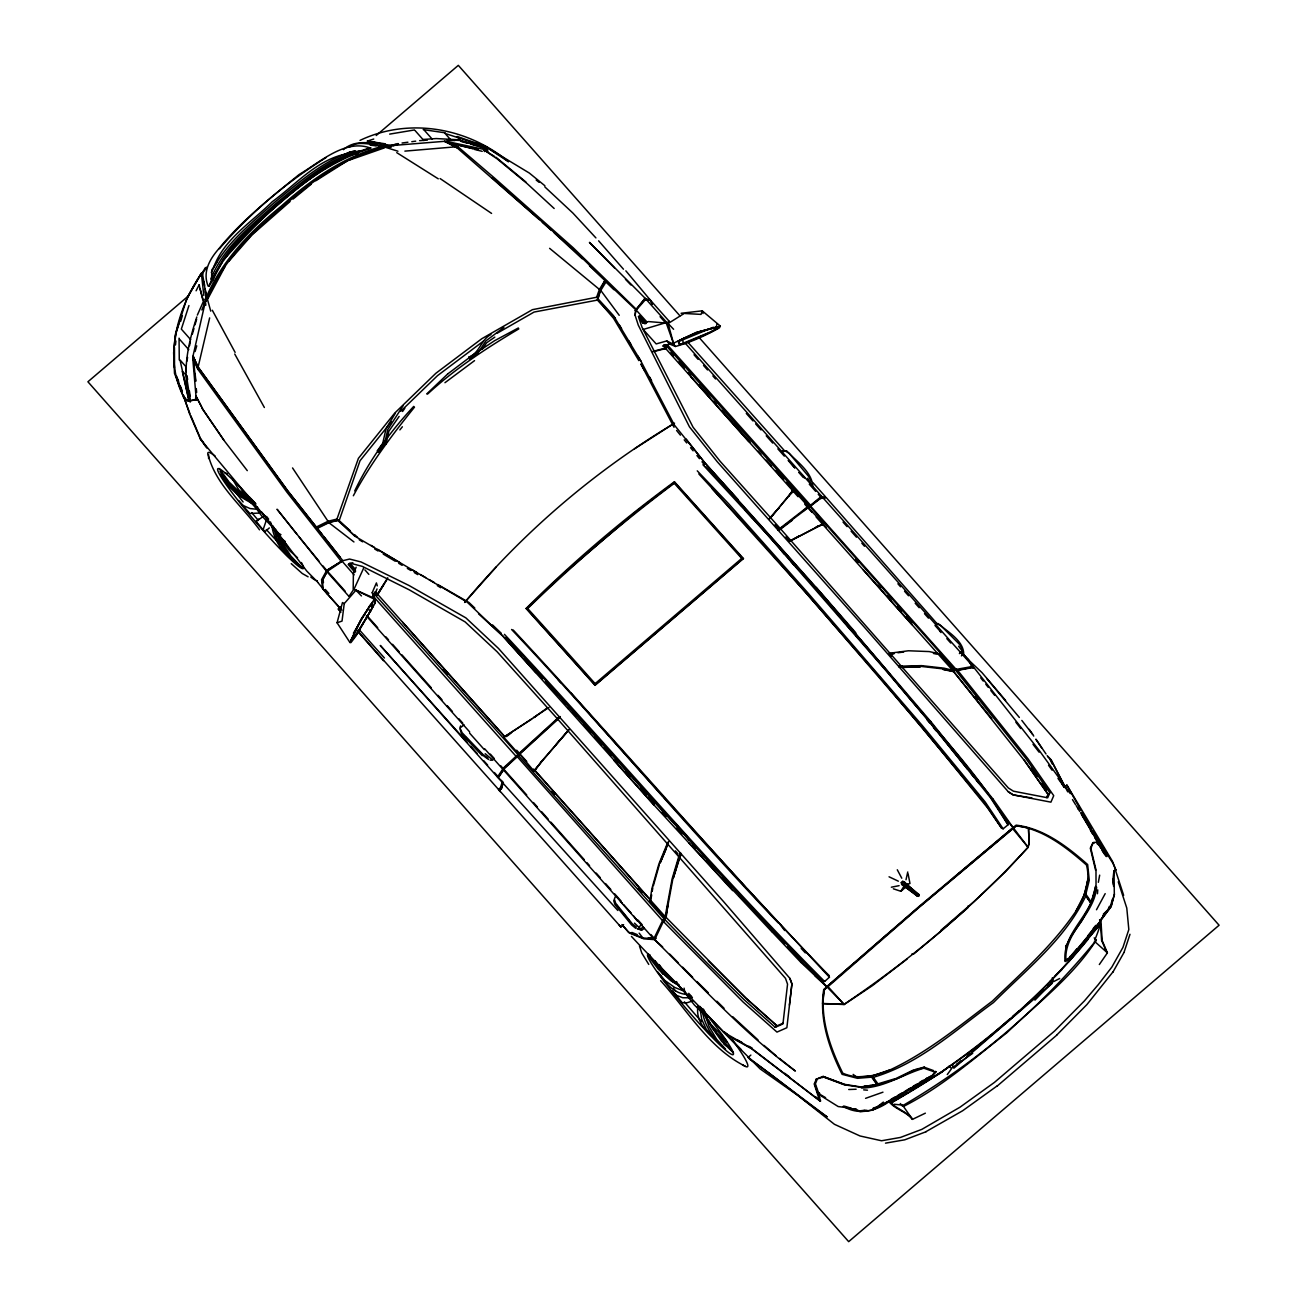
<?xml version="1.0" encoding="UTF-8"?>
<svg xmlns="http://www.w3.org/2000/svg" width="1307" height="1307" viewBox="0 0 1307 1307"><rect width="100%" height="100%" fill="white"/><g stroke="black" fill="none" stroke-linecap="round" stroke-linejoin="round"><path stroke-width="1.5" d="M259.554 529.841C242.203 506.217 216.439 485.371 208.597 456.388A84.367 7.597 49.4 0 1 215.198 456.143M208.581 458.528L208.597 454.591M526.067 608.49L527.685 608.523L561.732 646.23L595.126 683.643L595.028 685.342L526.067 608.49C572.237 562.614 621.903 520.17 674.428 481.744L743.454 558.563L595.028 685.342M1114.038 870.723L1114.316 894.282L1111.081 906.388L1100.347 921.141L1069.763 958.129L1065.009 960.743C1062.509 932.022 1093.158 914.72 1095.495 886.505M1066.038 951.251L1066.283 945.157M1065.94 960.727C1063.686 932.185 1094.286 915.194 1096.622 887.094M296.82 534.138L277.035 509.224L326.146 570.8L342.712 560.54L288.194 491.383L198.876 368.28L192.913 356.435L205.411 301.46L207.258 298.6C222.631 261.22 251.679 232.581 282.247 207.176C312.226 180.823 345.228 156.611 384.65 147.054L387.509 145.91L444.739 141.303L455.914 146.809L539.35 219.625M193.452 357.219L195.495 380.794M318.205 582.661L306.655 570.93L269.487 521.999L200.477 439.283L189.58 413.894L183.307 395.188L183.127 396.331L186.558 399.958L190.283 401.739L188.78 400.236L182.294 371.368L186.329 375.174L190.054 398.929M1097.455 893.727L1097.749 889.92M1098.354 882.307L1099.677 875.135M173.635 352.776L174.484 373.328L182.915 395.22M903.349 887.175L900.882 891.292L893.334 888.793M174.468 347.45L174.517 368.019M174.828 343.676L175.742 334.216L180.676 318.124M173.651 352.841L175.514 333.857L186.917 298.306L201.458 273.196L186.754 298.241M190.283 401.739L190.365 400.906M664.61 919.393L662.6 920.683L516.837 756.214L519.729 753.731L526.737 761.491M175.481 344.917L175.89 340.98M812.774 486.825C812.399 471.876 795.832 460.946 786.716 450.882L782.321 451.078L783.759 451.585M1112.878 880.134L1113.891 871.001M354.083 574.835L341.862 560.932L349.59 559.053L361.026 561.945L409.091 585.536L465.88 617.884L498.522 648.468L723.572 901.618L789.918 978.388L791.944 983.681L786.863 1027.727L776.979 1032.089L743.144 1002.061L663.27 921.386L664.054 918.266L665.786 917.269M821.417 980.936L827.037 986.85L824.211 989.644C819.767 1018.463 830.108 1047.642 842.786 1073.178C858.372 1080.121 875.38 1075.988 890.443 1069.714C927.676 1052.315 959.648 1025.734 992.291 1001.162C1021.6 972.816 1052.805 945.435 1075.743 911.42C1084.402 897.664 1090.839 881.375 1086.46 865.005C1066.332 847.393 1043.427 829.275 1016.143 825.681L919.85 906.421M907.074 959.06L872.537 985.56L844.191 1004.511L822.593 1003.662L824.211 989.644M789.412 1005.099L791.895 984.106L789.853 978.322M361.451 595.943L355.945 590.209L344.231 603.622L342.026 621.086L337.075 622.769L349.917 642.489L350.93 642.636L356.125 635.741L375.289 602.837L374.848 598.524L354.017 589.228L363.542 568.349M803.348 511.053L808.102 506.479L793.365 489.962L792.058 491.073M1099.612 919.671L1099.988 921.86L1088.486 936.139L1069.6 958.586L1065.254 961.576M200.102 289.01L204.66 305.299L205.232 299.172L207.568 298.437L206.31 301.149M183.078 394.861L186.002 399.648L188.78 400.236M680.914 855.595L678.872 856.82L557.844 719.275L559.984 716.546L557.19 718.54L497.117 651.768L465.129 621.903L409.303 589.865L362.268 566.372L351.877 563.611L348.168 564.461L354.998 572.335M631.444 936.416C661.358 968.732 693.478 999.643 723.506 1032.105L728.718 1036.141L751.574 1048.72L820.453 1101.311L815.927 1096.981M816.189 1080.562L816.434 1078.912L814.212 1084.058L819.603 1100.559L820.584 1100.494M859.875 1111.636L872.521 1110.182L881.359 1105.559L931.401 1076.331L935.551 1071.348M816.123 516.951L953.358 671.161L954.78 669.903L957.443 670.083L1027.956 758.763L1053.736 795.669L1050.91 802.155L1012.974 794.852L1008.334 791.813L864.76 627.654L717.2 461.665L689.475 426.883L638.273 325.116L635.071 315.167L635.888 309.743L646.932 321.979M635.071 315.167L635.872 309.906L589.457 265.811M679.542 857.588L680.571 853.21L679.542 857.588L785.507 978.371L787.549 984.171L782.942 1023.953L775.247 1027.318L744.075 999.643L706.401 962.409L663.368 918.037L518.258 755.413L519.99 753.927M186.966 361.108L187.571 357.301M666.113 322.617L673.808 344.411L666.766 340.931L656.179 343.921L643.158 329.478L666.113 322.617L668.106 323.532L673.808 344.411L675.392 346.469C690.651 342.418 705.617 335.523 719.471 327.812L720.32 326.064L702.235 310.837L681.11 313.272L701.026 314.399L702.235 310.837L703.035 313.517M651.67 894.903L650.804 900.294L534.694 770.182L541.425 761.622L534.645 770.95M652.226 891.309L652.797 887.714M1069.6 958.586L1069.943 956.479M183.323 397.034L186.297 400.53L189.205 401.167L180.007 359.948L186.068 366.81L186.231 371.825M189.205 401.167L195.364 399.681L195.985 396.135L192.782 358.739L194.024 357.432L192.913 356.435L198.109 367.038L287.507 490.697L321.783 534.057M861.411 1088.028C884.087 1087.849 902.892 1074.24 923.869 1068.211L924.065 1067.149L933.639 1070.645M892.289 1104.088L890.704 1102.062L908.104 1092.44M189.548 345.702L190.332 341.699M907.761 871.981L906.012 879.758M667.24 907.761L667.991 903.921L666.243 916.73L663.27 921.386L665.002 919.899M222.451 261.857L209.218 286.119L208.123 286.119C202.307 271.758 209.872 258.884 219.184 248.346C242.22 220.001 271.072 197.357 299.27 174.419C320.264 162.084 345.375 138.493 370.714 148.165C310.886 167.329 264.275 214.299 223.383 260.126M1065.842 946.954L1071.005 936.269L1082.016 920.553L1090.969 903.382L1084.451 893.71L1088.11 878.859L1085.137 893.171L1075.743 911.42M527.685 608.523C573.757 563.676 622.785 521.787 674.281 483.296L674.428 481.744M385.99 443.923L388.882 431.163L399.141 416.41M646.328 323.466L639.319 315.739L638.992 318.32L642.064 327.354L693.053 427.193L720.108 461.273L779.985 528.208L778.122 530.201L780.638 528.943L1008.367 787.99L1013.448 791.192L1047.691 797.793L1049.831 792.745L1026.06 758.746L955.368 669.903L809.768 506.381L808.036 507.868L804.72 504.159M940.762 930.437L973.976 901.601L1005.328 871.851L1028.054 847.165L1029.099 842.607L1028.478 827.788L1029.115 843.195L1028.135 847.377C973.486 906.78 911.028 959.322 844.061 1004.331L822.806 1003.482M198.109 367.038L209.643 317.895M1081.739 814.686L1106.441 855.53L1097.341 842.182L1093.338 842.492L1090.528 849.011L1095.593 870.201M956.642 669.985L810.144 505.646L821.58 496.235L820.812 497.15L818.247 494.258M337.075 622.769L342.483 602.543L344.231 603.622M1112.339 899.298L1110.427 906.47L1099.759 920.961M1114.495 894.102L1111.113 906.764L1100.135 920.716M679.967 852.932L678.872 856.82L680.571 853.21M653.337 885.836L659.234 865.087M195.102 351.534L196.736 345.849M196.802 316.947C187.996 343.806 181.526 372.577 189.989 400.481L196.442 399.893M192.341 334.118L193.959 328.547M195.021 324.822L196.638 319.235M1084.451 893.71L1090.659 902.663L1091.427 902.255L1096.034 886.62L1095.985 869.808L1090.773 847.998M679.166 855.203L672.125 878.81L664.936 917.841L649.938 901.046L651.932 888.45L658.908 863.927L667.844 842.296M679.493 856.281L672.991 878.075L665.818 917.106L745.807 998.156L776.995 1025.832L783.138 1023.152M679.934 855.905L673.432 877.7L680.146 856.542M1095.625 886.522L1090.969 903.382M180.611 321.424L182.376 315.575M492.216 177.834L571.698 247.938L605.108 280.221L599.815 290.824L597.871 300.006L613.62 318.402L638.862 360.618M214.054 266.416C224.281 238.969 252.153 221.749 272.33 201.67C295.366 184.826 316.8 159.977 345.587 154.063M349.263 160.157L384.438 147.871L385.059 145.551L390.09 145.371L391.103 146.89L386.022 146.956L386.3 146.057M181.314 329.168L188.943 305.56M501.055 788.873L503.211 782.305M1124.085 952.199L1129.983 934.293M501.757 787.5L503.391 782.599M535.135 769.823L533.844 770.934L519.467 753.894L558.988 717.641M652.373 304.351L649.677 299.336L644.367 299.091L645.168 298.274L635.218 310.658L645.168 298.274L589.424 242.367L614.535 267.968M350.145 530.642L336.977 519.059L358.412 458.349L394.763 413.061L435.885 373.263L481.793 338.725L532.439 309.661L596.613 297.261L613.506 315.706L641.018 361.369L674.363 425.02L704.996 462.972L816.205 587.513L930.682 721.48M338.97 521.199L360.029 460.734L391.365 421.704M596.613 297.261L599.423 289.419L605.108 280.221M597.952 298.143L600.779 290.432L606.464 281.201M1094.939 939.668C1096.279 936.351 1101.36 923.641 1099.383 924.686L1087.506 939.194M1094.204 937.871L1096.246 940.19C1073.161 976.378 1037.611 1003.09 1006.978 1032.661C973.927 1058.572 941.906 1086.836 904.281 1106.049L902.336 1105.853L900.278 1103.533M817.218 1079.255L815.405 1083.83L818.623 1093.158L819.587 1093.747L819.456 1092.897M1109.431 906.257L1108.075 909.639L1103.271 914.247M201.85 309.955L204.006 304.613M1090.708 903.153L1091.198 901.928M659.774 863.192L668.71 841.561M668.4 842.982L660.215 862.816L666.26 848.651M1049.831 792.745L1046.678 797.597L1047.985 794.346L1024.214 760.331L953.358 671.161M356.158 567.222L353.38 573.626L353.184 590.209L348.936 596.449M375.289 602.837L372.25 592.528L376.416 582.922L377.282 585.879M373.557 596.972L377.037 588.967M843.342 1106.261C858.095 1115.557 875.641 1111.326 888.972 1101.703L890.966 1102.634M212.976 280.302C223.889 247.677 253.166 226.454 277.509 203.99C302.374 184.744 326.293 159.862 358.134 153.311M197.341 315.101L203.255 301.786M356.762 628.406L350.815 640.479L356.108 634.483L370.747 610.728L372.675 606.546L372.397 602.38L361.369 619.355L350.848 640.92L356.256 634.843L373.132 606.35M353.396 633.225L369.963 605.288L372.675 606.546M716.546 325.394L717.249 323.875M349.917 642.489L361.124 619.322M973.143 668.383L973.47 667.044L957.476 670.132M266.53 519.696L263.197 529.466L264.782 531.818L269.324 527.93M662.567 920.634L653.892 938.622L654.742 938.867L650.886 934.538M663.874 920.422L654.644 939.766C700.242 984.824 743.52 1032.971 795.375 1071.054L779.478 1058.441M210.868 279.159C223.121 247.284 251.401 225.735 275.924 203.467C301.835 182.637 327.632 158.049 361.124 150.811M679.297 344.787L710.011 332.158L717.445 328.204L718.147 326.685L697.17 332.239M354.72 490.942C369.538 459.803 390.27 431.637 413.698 406.428L414.466 407.18C391.986 435.149 370.208 464.001 353.347 495.761M356.501 628.7L361.908 617.868L374.848 598.524M196.099 290.791L199.121 284.861L199.432 285.71M615.189 896.863L613.784 900.817L614.911 904.428L631.608 924.948L635.741 928.329M211.358 272.477C225 243.755 251.156 223.595 274.192 202.65C299.009 182.637 323.711 159.568 355.063 150.681M1085.905 895.703C1065.466 938.949 1026.567 969.386 993.451 1002.551C955.466 1030.128 919.262 1063.849 873.288 1077.327L870.919 1076.167L877.405 1085.071L871.442 1075.694M810.993 505.776L822.315 497.052L972.98 666.39L972.392 667.501L968.438 659.823L963.21 653.99M207.895 298.699L225.278 266.073M1096.491 909.754L1105.183 893.645M208.891 286.102C223.644 252.529 251.385 227.598 278.701 204.17C306.181 180.791 335.229 157.216 370.78 147.805M322.976 565.947L326.717 570.456L321.587 579.622L322.535 588.558L338.807 606.824M345.097 591.091L327.436 571.273L322.323 580.406L323.27 589.375L341.862 610.14M207.16 266.824L203.157 272.379L202.732 275.238L206.8 299.27L206.228 297.359C222.092 260.371 250.372 231.355 281.168 206.196C310.968 179.565 344.215 156.17 383.327 146.074L385.173 146.907L380.631 146.008M1112.861 972.212L1123.955 952.558M374.341 592.071L377.004 595.061L387.722 577.759M377.87 594.326L387.493 578.658M383.555 584.866L377.004 595.061M636.607 309.677L645.919 299.107L666.292 321.947M395.384 413.175L386.022 428.729L382.755 443.269L377.429 450.67L378.524 452.32M205.493 267.51L201.458 274.127L203.827 295.529M216.799 262.152L211.75 270.092L211.522 282.524M403.144 405.66L387.787 429.513L384.503 444.037L379.193 451.454L377.429 450.67M482.299 349.23L486.563 342.826L494.83 337.124M498.931 776.57L503.652 769.415M501.284 789.232L500.336 788.056L502.492 781.488L497.477 777.044L503.146 768.516L500.581 765.624M526.721 794.983L503.881 769.333L498.196 777.861L617.852 910.489M792.499 490.697L788.578 496.235L792.859 491.906M793.365 489.962L769.823 518.781M1099.334 964.533L1107.405 952.852L1102.128 940.419L1100.951 920.618M402.556 411.493L404.843 408.225M369.228 607.183L372.822 602.119M822.364 1077.605L823.214 1076.413L844.404 1084.32L860.986 1086.967L877.863 1084.434M947.265 1074.55L951.512 1068.75L949.258 1065.875M484.685 748.797L502.492 768.826L516.053 756.279M621.805 902.908L503.228 769.643L516.788 757.112M1096.246 940.19C1042.561 1006.39 976.051 1063.097 902.336 1105.853M1112.992 971.869L1086.918 1004.577L1057.2 1034.589M1102.618 916.664L1105.951 912.286L1102.716 916.534M533.844 770.934L568.855 729.796M207.225 448.383L200.249 437.976L190.773 415.593M399.877 429.905L402.376 426.785M1093.256 928.493L1095.74 925.405M1088.012 935.567L1095.054 926.81M789.02 495.859L770.28 518.013M820.845 497.542L820.093 498.457L824.831 498.163M822.315 497.052L821.548 497.967L826.253 497.608L937.544 624.256M1065.009 960.743L1069.306 957.802L1076.788 948.898M540.984 761.997L568.398 730.531M1068.522 961.903L1099.775 924.98L1099.53 923.673L1100.396 924.163M1081.052 946.709C1041.81 994.464 994.268 1034.981 943.736 1070.302M1087.816 939.602C1033.592 1005.638 966.428 1060.843 891.815 1102.373L889.185 1100.919L891.962 1102.52L942.233 1071.969M555.589 744.99L569.231 729.355M228.774 261.4L251.99 234.901L290.056 201.523M194.024 357.432L194.106 363.738M496.317 566.879L464.622 602.462L465.668 601.22C524.515 531.214 594.701 471.173 673.072 424.04M219.413 248.722C249.996 213.188 286.282 182.277 326.113 157.559M516.739 757.063L518.258 755.413M769.235 518.52L779.119 507.819M372.969 595.976L516.085 756.328L519.336 753.191L516.69 750.218M961.413 655.885L963.716 653.402C963.063 640.152 947.085 631.477 938.295 623.602L936.286 623.668M959.387 653.598L962.017 650.755L958.619 646.213M557.844 719.275L560 717.004M1034.915 1000.149L1052.527 982.08L1048.132 985.837M890.361 1100.935L931.76 1076.347L936.335 1071.707M824.358 990.102L827.037 986.85M853.504 963.488L823.737 989.497C818.983 1018.741 829.128 1048.443 842.1 1074.338L857.441 1078.308L872.602 1077.082M645.919 299.107L645.119 299.891L650.38 300.153L669.249 321.326M400.628 411.346L437.502 375.648L483.41 341.127M1054.978 976.198L1061.709 969.745M558.203 717.723L518.569 753.812L503.832 737.295L505.139 736.168M558.857 718.458L519.238 754.564M504.061 768.287L517.36 756.149M787.582 946.922L804.295 964.648L822.838 981.116L824.619 981.475L829.422 977.211L829.03 975.61C720.402 863.486 619.616 744.091 513.177 629.974M807.759 507.671L809.115 505.646L665.263 344.656M1057.249 1034.736L997.045 1086.166M264.782 531.818L256.058 521.379L258.688 519.091M971.722 1052.135L1009.935 1018.839M1012.876 1016.274L1018.774 1011.161M1024.655 1006.031L1027.596 1003.466M444.935 382.706L474.555 360.634M595.126 683.643L741.722 558.416L743.454 558.563M853.536 963.618L886.342 935.109M886.391 935.24L919.818 906.306M188.649 295.725L87.912 381.775L848.684 1241.65L1219.088 925.225L698.853 337.206M376.187 135.52L458.316 65.35L679.934 315.82M339.265 610.206L338.301 609.013L341.029 606.677M665.083 348.969L666.374 347.858L663.711 344.868M807.383 507.132L810.307 504.992L667.174 344.656M501.218 787.288L498.49 789.624L500.156 791.617M499.209 790.441L501.937 788.105M822.07 524.711L823.377 523.584L807.987 507.426M619.208 925.209L620.89 927.006L623.619 924.67M533.485 769.039L665.116 916.55L662.6 920.683L664.332 919.197M952.983 670.638L954.731 669.151L956.806 669.347M952.999 671.765L955.368 669.903L957.443 670.083M901.307 882.519L902.696 881.326L904.395 881.947L919.164 895.638L917.155 896.014L901.634 884.316L901.307 882.519L919.164 895.638L914.835 892.077M900.882 891.292L908.463 884.823M775.247 1027.318L776.995 1025.832L745.921 998.058L708.247 960.825M748.143 1057.379L827.168 1116.93C800.734 1098.844 776.521 1077.409 749.908 1059.422L748.143 1057.379L750.855 1055.076M1064.192 787.402L1066.888 785.082L1112.486 861.378L1115.949 870.217L1113.009 863.437L1092.293 830.353M1039.343 993.353L1043.738 989.595M953.407 877.977L1016.111 825.142C1043.868 828.475 1067.313 846.593 1087.669 864.564L1089.27 880.264L1085.627 895.099M712.266 488.916L806.729 593.623L921.843 727.051L987.553 807.889L1001.603 828.181L1003.139 828.818L1008.007 824.815C976.1 768.451 926.99 722.101 887.257 670.883C828.148 601.743 768.843 532.635 706.025 466.811M293.078 199.056L311.164 184.254M808.102 506.479L779.021 529.074L775.084 524.662M464.05 724.846L461.11 727.215L460.603 725.908L459.819 728.081L461.502 734.044L482.316 755.691M808.788 507.23L778.874 529.792M956.675 1064.208L961.184 1060.581M967.213 1055.762L970.219 1053.344M491.007 334.51C480.829 339.526 479.751 353.021 468.886 357.138L469.474 359.115M809.834 506.299L820.894 497.624M263.655 516.249L256.058 521.379M883.369 1102.095L877.03 1107.029L873.305 1107.977M506.528 736.544L511.053 733.064M942.527 1071.56L950.042 1065.859M779.675 529.825L792.45 520.137M503.914 327.436L485.959 340.833L477.758 353.282L470.193 358.412L468.886 357.138M996.996 1086.019L962.589 1110.787L925.928 1131.682M547.551 707.757L533.746 717.641L537.144 715.354M1003.939 816.989L1013.513 828.066L1016.634 825.844L1028.38 827.87M952.166 1067.819L972.718 1053.295M548.989 707.43L503.832 737.295M341.584 561.716L326.881 571.649L348.61 596.025M634.483 923.118L638.6 927.039L641.753 924.931M342.124 560.85L326.717 570.456M643.55 927.415L638.306 929.261M637.163 928.689L641.606 930.208L644.351 928.378M531.769 719.111L504.698 736.544L375.632 592.022M327.6 570.309L323.058 579.115L323.433 582.677M634.499 448.84L674.543 423.125M349.296 146.825C359.343 140.159 372.25 145.306 383.327 146.074M778.678 530.201L780.638 528.943M315.837 180.742L347.417 160.794M683.185 314.072L668.106 323.532L673.611 329.282M909.803 1091.394L942.167 1071.43M905.016 1091.231L909.933 1088.257M913.217 1086.264L916.501 1084.287M919.785 1082.294L923.069 1080.317M926.353 1078.324L931.76 1076.347M907.597 1090.12L931.009 1075.939M790.588 540.853L822.495 524.336M891.129 1099.236L894.609 1097.226M898.072 1095.233L901.552 1093.224M889.512 1100.576L904.281 1092.064M497.379 333.105L534.073 312.063L597.871 300.006M343.431 149.668C353.985 140.127 368.264 142.528 381.072 144.113M789.493 541.294L799.247 535.87M809.768 506.381L810.961 505.727M674.036 342.94L695.896 332.533L720.32 326.064M887.959 1101.409L872.586 1109.643M1091.149 901.732L1090.659 902.663M872.308 1109.414L879.84 1105.444M677.843 341.535L683.92 338.366M899.118 885.656L891.358 887.208M1059.667 978.518L1053.475 981.655L1052.282 977.881M315.984 527.211L328.008 521.281L336.977 519.059M316.833 528.632L328.89 522.686L337.761 520.415L355.177 536.376L467.105 602.086L502.656 635.839L567.941 708.59M713.41 327.24L678.692 341.535L679.591 344.362L683.626 343.463L682.728 340.653M895.801 1078.585L913.511 1069.976M343.692 154.961L350.178 151.841L362.333 151.057M669.429 321.359L665.949 323.025L648.435 321.571L643.142 323.074M888.972 1101.703C895.279 1109.447 906.061 1111.424 912.466 1119.364L925.356 1113.172M316.866 527.832L329.217 521.999L337.761 520.415M1091.476 847.704L1090.283 848.259L1092.815 842.803L1094.384 842.917M683.414 343.888L710.322 332.37L717.886 328.335L718.605 326.766L697.219 332.452L684.1 338.072L678.137 341.192L679.591 344.362M599.815 290.824L600.779 290.432L619.224 315.33M360.013 140.388C408.781 117.173 467.661 127.612 508.505 161.758L484.407 145.861L529.319 173.047L544.888 185.757M353.119 145.208L349.541 146.662L352.808 145.322M486.727 148.345L485.796 146.498L457.238 136.483L460.603 140.878L486.727 148.345L486.482 147.037L483.786 146.041M823.377 523.584L789.706 541.131L785.948 536.883M819.097 525.839L816.107 526.966L822.658 524.679M926.189 1131.682L904.754 1139.818L885.509 1143.151M818.133 1078.291L823.214 1076.413M816.074 1079.353L823.867 1076.805L844.649 1084.565M865.577 1098.337L882.96 1092.178M392.803 145.959L398.521 143.982M890.443 1069.714L872.128 1075.939L856.281 1076.903L853.161 1074.387M894.658 1078.847L874.073 1085.006M877.275 1084.206L878.598 1084.81L896.929 1078.667L914.083 1070.335L924.735 1067.476M652.601 351.469L666.374 347.858M653.435 351.648L665.508 348.61M368.247 141.499L367.398 141.107L373.753 139.032M692.465 1001.015L686.73 1002.861L682.238 1002.73L672.517 990.984L676.487 995.346L682.744 997.731L688.528 997.796M662.6 346.012L669.658 344.019L675.392 346.469M391.022 145.502L398.145 143.558M371.188 610.614L368.051 609.47M915.276 1069.502L924.065 1067.149M389.927 145.796L395.596 144.44M877.079 1084.843L878.386 1084.532M352.857 562.762L348.985 563.66L355.667 571.126M259.554 513.047L249.849 513.488L242.35 504.976M956.773 669.298L972.98 666.39M956.283 670.638L972.228 667.665M389.649 134.115L414.499 129.948M848.717 1089.515L856.134 1089.237M860.986 1086.967L877.961 1084.549M890.328 654.268L894.07 653.745M402.05 143.018L407.898 142.218M411.803 141.695L415.691 141.156M419.596 140.633L427.356 140.127M864.777 1086.264L870.348 1085.513M877.405 1085.071L861.117 1087.293L844.306 1084.81L822.904 1076.837M890.149 653.794L894.021 653.288M897.893 652.781L903.692 652.013M864.973 1110.247L859.467 1110.885L854.19 1109.235M866.982 1110.28L859.5 1111.146L848.766 1107.813M404.876 151.122L455.914 146.809M820.812 497.15L825.534 496.807L812.856 482.561M654.644 939.766L662.665 946.938M423.386 139.441L436.244 138.558L458.414 139.784M902.042 667.485L920.34 666.766L910.718 666.995M490.092 760.168L492.788 760.184L485.191 753.698M1065.597 946.268L1066.675 946.235M900.458 666.162L921.647 665.639L943.981 668.155L954.306 670.654L939.325 653.81L929.244 651.572L908.447 650.772L889.087 653.304L891.603 656.163M903.447 666.799L920.782 666.39L943.115 668.89L953.44 671.39L991.768 718.621M701.957 1008.481L698.51 1008.547L697.35 1006.651M446.863 139.98L460.227 140.453L486.351 147.903L487.446 151.302M447.255 140.404L454.95 140.552M902.794 666.864L898.759 666.815M898.644 666.129L902.14 666.096M635.823 308.877L573.152 247.726L494.405 177.948L458.267 147.037L444.739 141.303L456.895 147.854M1106.179 856.526L1080.513 812.676M205.722 300.316L205.232 299.172M480.061 145.322L483.557 145.453M458.267 147.037L447.076 141.499L487.446 150.158L487.821 151.726M852.703 1109.039L856.395 1109.267L852.736 1109.039M648.305 937.789L656.163 938.312M655.526 939.7L643.73 938.834L629.239 932.986L621.903 924.588M486.237 148.148L487.054 148.214M622.736 925.438L628.536 932.136L642.864 937.952L654.742 938.867M445.36 142.022L478.313 149.733M447.991 142.626L444.739 141.303M863.682 1089.875L867.472 1090.185M518.569 753.812L519.467 753.894M373.099 145.126L379.112 145.714M894.021 1104.252L902.516 1105.085L912.466 1119.364M258.77 509.436L250.045 508.554L243.184 505.499L238.609 500.499M911.959 953.898L913.642 954.077L941.073 931.172L967.899 907.728L967.866 906.143M367.398 141.107L385.483 143.852M370.191 145.208L376.155 145.829M690.962 996.244L687.858 995.869L684.835 992.993L684.084 988.141M846.544 1107.65L838.163 1106.539L818.117 1094.008L814.931 1084.516M423.19 129.605L445.197 132.824M1031.909 797.94L1013.35 794.934L1008.269 791.732M372.315 141.891L391.25 145.894L390.09 145.371M946.17 669.919L942.674 669.266L951.284 671.341M906.797 884.235L909.982 883.516L908.12 873.909M933.41 653.435L936.776 654.186M686.518 994.415C674.477 993.532 666.407 984.122 659.97 974.891M275.793 529.335L274.111 528.927L261.106 515.154L251.859 502.28M459.509 145.453L472.938 148.753M474.506 149.439L482.234 151.334M387.509 145.91L391.103 146.89M461.322 141.466L466.958 143.067M470.732 144.146L484.358 148.067M1103.173 851.086L1102.307 850.841L1104.709 854.386M844.42 1106.163L851.38 1108.271M384.65 147.054L397.949 151.22M843.26 1106.49L850.857 1108.924M518.291 754.923L373.916 593.541M923.869 1068.211L935.42 1072.23M901.634 884.316L918.266 896.406L918.968 894.462L902.696 881.326M684.999 991.441L674.771 987.488L664.969 980.56L657.47 971.673M745.398 1066.316C708.998 1048.312 687.204 1010.05 660.607 980.675M631.869 932.43L637.228 934.603M898.334 881.179L889.054 876.801M937.413 624.109L940.746 625.547L959.436 644.269L962.328 648.746M195.364 399.681L196.834 400.318M1094.367 941.203L1107.405 952.852M354.017 589.228L375.109 599.57L372.25 592.528M254.914 504.731C245.079 501.365 243.821 489.798 236.747 483.574M818.378 1093.404L825.599 1097.684M254.718 504.551C240.864 498.212 227.238 488.034 220.785 474.033L230.359 486.384L242.22 496.774L250.96 501.692M691.664 1000.754L692.596 1001.26M737.115 1039.8L742.098 1042.545M748.748 1046.204L752.064 1048.034M308.093 576.812L302.244 573.495L291.232 563.644M411.787 569.607L416.982 572.597M420.446 574.59L425.657 577.58M429.121 579.573L434.316 582.563M437.78 584.556L468.968 602.478L474.833 608.082M250.699 500.532L238.773 489.831L232.63 479.195M785.768 451.307L789.248 453.366L808.51 476.303L811.435 481.548M407.343 568.431L410.806 570.489M414.286 572.548L417.75 574.623M359.229 539.791L362.66 541.833M374.684 548.989L378.115 551.031M383.261 554.103L395.286 561.258M398.717 563.301L402.148 565.343M469.572 733.096L484.358 749.679M370.992 545.346L374.39 547.372M377.772 549.397L399.779 562.582M248.183 499.143L241.811 495.304L229.771 484.26L220.017 471.255M280.972 534.694L275.859 531.622L271.35 525.577L270.565 522.032M678.921 985.592L670.687 980.593L658.254 969.19L648.092 955.809L650.396 956.642L660.019 969.81L671.912 981.034L678.235 984.939M484.456 151.579L484.08 150.011L494.438 156.366M437.306 585.618L440.72 587.725M396.756 152.658L438.27 178.83M678.202 984.661L673.138 981.475L661.767 970.447L654.954 960.71M247.856 497.967L241.387 493.85L229.166 482.152L219.233 468.494M679.215 985.021L674.347 981.9L663.531 971.068L659.251 964.68M621.691 902.957L636.509 919.687M620.433 901.863L622.214 903.055M440.116 178.569L491.579 213.417M484.08 150.011L497.297 158.98L526.95 183.454L554.168 208.499M803.397 477.12L804.557 477.905L799.231 472.366M204.3 304.09L205.82 305.168L205.411 301.46M487.838 757.995L482.937 754.433L462.155 732.802L460.489 729.175M483.672 755.936L488.573 759.498M285.269 541.474L280.351 537.863L274.454 529.907L273.277 526.215M723.506 1032.105L751.46 1048.312L819.603 1100.559M724.437 1031.991L726.986 1033.919M328.89 522.686L353.952 541.964M784.853 1073.357L789.542 1076.968M536.197 180.039L539.088 182.343M544.856 186.917L572.874 213.041L595.91 237.907M776.309 1055.925L763.974 1045.404M636.411 927.169L632.261 923.755L615.662 903.251L614.6 899.869M907.613 886.13L911.943 889.691M549.61 248.33L599.423 289.419M495.925 157.199L525.92 182.016M287.589 546.375L277.574 534.236L276.12 530.446M912.335 1118.841C905.996 1111.015 895.556 1108.679 889.234 1101.115L890.639 1102.422M542.323 222.288L551.244 230.261M554.233 232.924L582.219 258.753M297.555 557.746L289.337 550.361L280.678 538.566L278.473 533.436M354.524 534.596L357.448 537.226M478.525 613.767L502.689 635.954L535.87 672.631M732.655 1016.65L758.011 1039.915M823.443 970.447L829.03 975.61M814.849 975.643L826.661 986.605M754.155 519.925L814.571 587.121L903.121 690.161M967.066 658.532L982.031 672.664L1005.622 700.47M492.461 624.877L501.267 633.274M808.902 968.405L811.663 971.052M800.979 962.377L826.694 986.72L919.573 906.061L1012.288 828.311L1013.056 827.511L992.683 798.593M260.322 512.393L257.691 509.877L257.463 506.887M722.64 1046.45C712.511 1037.284 704.571 1025.456 702.529 1011.732M605.402 281.348L613.914 289.713M696.941 981.524L708.345 992.765M716.906 1001.211L724.029 1008.236M724.274 1032.889L760.168 1068.914L798.152 1095.658L834.421 1124.298L859.99 1135.963L881.539 1140.766L900.474 1137.433L921.909 1129.33L960.024 1107.176L994.447 1082.392L1054.635 1030.978L1084.353 1000.966L1098.305 984.596L1111.881 967.033L1122.942 947.395L1128.823 929.522L1126.781 908.055L1118.253 881.817M338.921 520.349L354.654 535.935M1047.152 755.642L1050.763 759.416L1065.27 787.892M822.838 981.116C712.772 870.805 612.362 751.443 506.119 637.587M1047.724 756.573L1051.432 760.478L1067.737 791.846M824.619 981.475C713.312 870.054 611.954 749.27 504.42 634.336M255.96 507.753L251.385 503.195L249.114 496.66L255.976 503.947M701.402 1009.445L724.062 1032.334M725.401 1033.674L741.412 1049.831M669.805 954.159L678.382 962.851M682.662 967.18L692.661 977.309M638.6 927.039L641.606 930.208M597.136 299.777L615.434 318.434M827.249 987.177L844.191 1004.511M683.12 990.477L677.99 985.2L676.569 981.59M465.504 737.115L482.283 754.482M829.422 977.211L747.375 889.07M625.465 279.306L630.873 284.959M702.937 464.737L767.699 534.939L886.505 671.275L928.231 720.582L990.445 797.646L1008.007 824.815M697.252 470.847L728.685 503.799L807.154 592.071L922.268 725.516L985.184 801.975L1003.139 828.818M698.853 473.967L760.592 541.065L879.676 677.173L984.71 802.923L1001.603 828.181M511.576 629.468C602.233 725.597 686.992 827.184 778.188 922.873M739.419 895.965L746.379 903.268M765.837 923.706L772.78 931.009M771.702 931.597L688.903 842.933M792.254 951.545L796.437 955.94M771.669 931.466L801.011 962.491M784.788 943.964L654.938 802.776L545.476 681.192M666.766 340.931L669.658 344.019M744.68 886.179L663.956 797.482M784.657 930.519L779.593 923.755M801.191 948.408L805.341 952.885M662.077 812.104L666.08 816.467M676.781 828.099L682.14 833.899M692.89 845.596L695.618 848.57M706.548 860.431L712.021 866.378M722.934 878.239L731.136 887.143M732.704 890.622L654.104 805.112L567.908 708.459M1097.749 842.901L1103.206 850.465L1097.602 843.587M775.639 470.569L783.694 479.359M786.373 482.299L793.088 489.619M325.296 589.457L328.874 593.509M844.061 1004.331L828.017 986.654L920.095 906.568L1012.811 828.801L1028.135 847.377M725.565 1049.145L716.791 1039.49L709.064 1026.501L704.669 1013.513M738.21 499.764L705.028 463.103L686.175 439.054M713.785 475.144L719.079 480.976M727.002 489.733L730.972 494.111M745.382 510.416L752.897 518.748M674.281 483.296L741.722 558.416M511.413 643.452L518.046 650.788M524.662 658.124L542.977 678.415M505.515 637.538L508.162 640.446M512.115 644.841L520.039 653.598M525.316 659.431L533.24 668.204M466.877 742.049L380.255 645.446L497.477 777.044M470.765 746.362L477.251 753.551M483.737 760.739L487.625 765.036M494.389 772.519L498.441 777.012M598.622 240.831L623.488 269.209M558.171 679.836L560.752 682.711M962.622 653.402L969.222 660.787L972.359 666.864M537.193 672.582L542.536 678.529M546.538 683.006L557.223 694.916M562.549 700.879L565.228 703.852M615.14 760.004L617.819 762.994M625.873 771.963L629.892 776.44M640.626 788.399L646.001 794.378M648.68 797.368L654.039 803.348M613.849 760.364L654.137 805.226M734.403 423.403L738.455 427.944M777.583 471.778L780.279 474.8M638.339 316.474L645.021 323.94M698.886 384.65L709.701 396.773M713.753 401.314L716.448 404.337M721.856 410.382L750.218 442.174M758.24 451.16L760.919 454.166M766.261 460.146L771.604 466.142M775.492 470.487L783.105 479.015M690.57 376.416L748.846 441.619M640.479 320.346L643.191 323.384M663.499 346.11L798.071 496.709M662.616 796.012L611.627 738.88M443.155 669.821L447.206 674.363M623.521 904.509L631.346 913.299M633.96 916.223L637.212 920.912M688.103 342.516L784.674 450.931M685.309 343.284L821.58 496.235M660.068 316.67L665.492 322.764M694.033 354.769L698.101 359.343M703.542 365.454L707.544 369.946M712.887 375.942L715.566 378.948M746.313 413.453L752.995 420.952M755.658 423.942L761.017 429.954M766.229 435.803L772.682 443.057M777.861 448.873L784.314 456.127M788.186 460.472L794.868 467.971M798.871 472.481L802.874 476.973M809.278 484.178L815.682 491.383M843.031 522.114L847.067 526.639M851.086 531.165L856.461 537.21M861.836 543.238L864.515 546.261M897.909 583.788L900.572 586.778M904.558 591.254L908.545 595.747M915.194 603.213L919.18 607.706M924.506 613.686L928.493 618.162M934.979 625.449L940.125 631.232M855.742 559.412L858.405 562.386M897.599 606.366L901.667 610.924M823.606 524.434L826.318 527.473M877.863 585.291L880.559 588.33M887.322 595.927L891.39 600.468M898.154 608.065L900.85 611.104M908.969 620.204L911.682 623.243M863.274 569.868L912.074 624.697M808.036 507.868L812.072 512.409M349.933 563.219L355.341 569.28M402.687 622.344L504.731 736.805M551.734 791.552L554.462 794.591M641.949 892.746L637.996 888.319L640.577 891.227M368.198 617.002L377.707 627.67M385.859 636.819L388.538 639.826M392.557 644.318L399.239 651.817M401.903 654.823L431.31 687.825M437.992 695.324L442.011 699.817M447.272 705.715L452.434 711.531M458.904 718.785L462.776 723.147M490.337 754.106L494.177 758.419M533.436 802.531L537.455 807.056M541.49 811.598L548.205 819.146M550.884 822.152L584.245 859.647M586.892 862.636L589.555 865.61M596.204 873.092L600.191 877.569M605.517 883.548L610.843 889.528M614.747 893.923L621.184 901.16M638.045 920.112L641.9 924.441M366.254 615.826L469.703 731.969M635.937 918.788L653.892 938.981M359.18 629.664L384.438 658.009M620.89 927.006L357.089 630.464M738.896 502.901L741.559 505.891M571.11 693.184L608.931 735.841M573.283 712.887L575.979 715.926M584.082 725.042L590.829 732.639M594.881 737.197L601.645 744.81M604.34 747.849L611.088 755.446M946.84 638.633L950.744 643.028M788.922 460.701L794.084 466.534M794.64 467.628L788.627 460.521M451.176 140.339L445.099 133.477L486.759 146.972L487.446 150.158M424.334 130.243L432.209 139.13M415.087 130.586L423.876 140.535M781.57 550.982L784.265 554.037M791.013 561.651L793.708 564.689M181.934 329.772L190.724 339.706M179.598 339.314L188.78 349.688M364.882 569.852L368.852 574.361M263.573 514.533L267.265 518.716L261.449 511.838M670.769 352.89L673.448 355.912M678.79 361.974L684.133 368.019M688.135 372.544L690.799 375.583M898.285 607.722L900.931 610.745M906.257 616.806L911.567 622.867M675.392 850.906L677.908 853.765M338.301 609.013L340.98 612.084M358.02 631.624L383.474 660.688M816.172 587.382L855.807 632.8M846.952 625.35L850.906 629.892M905.735 693.249L909.639 697.873M912.253 700.944L917.465 707.103M920.063 710.191L923.984 714.815M926.581 717.886L967.539 769.17M856.15 635.937L858.699 638.943M927.039 719.798L929.636 722.885M986.72 678.513L1019.346 717.461M1085.137 893.171L1091.427 902.255M625.841 270.827L649.677 299.336M1021.829 720.435L1032.612 734.305M319.235 561.438L299.303 537.259M318.271 583.004L322.813 588.558M616.185 904.673L618.587 907.63M623.39 913.511L629.402 920.863M975.022 696.517L977.538 699.621M676.585 430.428L680.392 435.133M684.198 439.838L686.747 442.975M690.553 447.68L693.102 450.817M696.909 455.522L699.457 458.659M701.99 461.796L704.538 464.933M930.649 721.35L992.716 798.724M326.489 592.872L327.453 594.064M933.427 727.574L935.959 730.711M971.346 773.924L973.878 777.093M976.427 780.263L978.959 783.416M973.682 667.223L1039.686 751.068L1070.319 793.643M980.74 677.892L983.256 681.061M985.788 684.231L988.321 687.4M990.853 690.57L994.66 695.324M324.25 537.177L340.245 557.419M340.849 560.866L286.952 492.216L225.539 407.621L197.978 369.391L192.782 358.739L193.714 359.85L192.913 356.435M266.53 516.445L268.638 519.157M1015.849 722.216L1020.751 728.522M1033.004 744.304L1039.114 752.195M639.139 933.133L642.864 937.952M247.284 470.651L224.853 441.537L203.353 410.088L195.985 396.135L201.458 406.657M1013.513 828.066L1028.054 847.165M939.896 631.118L940.991 632.572M1096.9 843.358L1097.7 844.42M205.852 446.749L199.922 438.237M1048.541 765.298L1052.086 770.199M1057.967 778.4L1063.865 786.585M701.451 1008.759L705.372 1015.735L694.409 1005.018L682.548 989.791M689.263 994.823L691.599 998.123M873.288 1077.327L878.598 1084.81M1031.06 768.287L1036.925 776.636M1041.614 783.301L1046.319 789.983M1105.493 854.435L1106.98 856.559M1024.329 760.233L1048.1 794.231M201.981 408.29L223.791 440.132M1035.961 739.223L1046.025 753.992M1044.244 786.732L1046.499 790.032M385.059 145.551L386.022 146.956M1029.263 729.371L1033.755 736.086M1036.01 739.452L1041.63 747.849M998.417 808.755L1007.893 823.018M292.539 467.939L328.008 521.281M807.595 478.28L812.774 486.694M1050.207 759.873L1052.266 763.942M962.017 650.755L963.651 655.101L962.458 653.043M1072.475 799.606L1075.563 804.638M1077.621 807.987L1079.68 811.337M1061.725 783.497L1063.865 786.961M1076.265 805.733L1078.389 809.213M648.762 964.419L641.819 953.097L639.45 945.958M1090.446 830.37L1092.538 833.866M1094.629 837.346L1097.782 842.574M1099.873 846.07L1105.118 854.778M619.534 325.28L621.577 328.71M628.716 340.686L630.758 344.117M637.914 356.092L640.985 361.238M1081.869 812.104L1091.345 828.703M1080.873 810.373L1066.888 785.082M644.841 370.943L640.887 363.983L674.036 427.291M234.737 354.017L264.373 407.506M897.288 869.776L901.781 878.222M650.38 300.153L652.193 303.502M649.661 377.102L651.572 380.647M212.306 310.233L235.113 352.384M1059.144 778.155L1060.859 781.717M1050.469 980.544L1051.906 983.648L953.881 1068.211L952.444 1065.107M708.917 1020.571L711.972 1027.531L721.578 1041.189L733.472 1052.887C723.555 1038.983 708.329 1028.331 704.228 1010.458M1106.898 952.623L1101.589 940.387L1100.576 924.196M277.264 531.377L281.675 542.062L290.955 556.129L302.538 568.235C290.366 558.628 280.319 545.722 275.826 530.756M703.362 1009.069L708.541 1021.731L716.644 1032.84L727.019 1041.973C719.994 1030.569 705.682 1024.133 703.215 1009.543M176.314 375.697L178.683 381.415M180.301 385.924L182.294 391.038M182.392 393.015L176.167 376.318L182.147 392.133M183.535 396.413L189.972 413.715M182.817 395.286C163.391 355.422 178.095 307.897 201.588 273.049L201.882 275.173M194.596 359.131L197.978 369.391M1114.953 868.6L1123.644 895.344M818.836 1094.874L819.75 1097.815M273.522 527.587L276.774 538.141L283.897 550.476L293.323 560.85C282.41 552.649 274.274 540.477 272.052 526.901M814.604 1083.568L815.013 1084.99M820.453 1101.311L818.509 1094.269M207.258 298.6L210.737 311.148M817.872 1093.093L818.117 1094.008M202.814 299.891L199.121 284.861M205.199 291.886L206.228 297.359M904.395 881.947L904.722 883.744M203.925 281.495L204.578 285.318M205.215 289.125L205.869 292.948M187.015 375.795L187.604 379.569M189.384 390.907L190.267 396.56M700.307 1009.968L701.696 1019.297L706.172 1029.099L712.919 1036.941C703.705 1029.426 695.749 1018.905 697.938 1006.308M1112.992 880.657L1113.629 886.424M195.086 373.443L195.87 381.219M196.279 388.571L196.671 392.459M1112.96 879.17L1113.466 884.594M179.059 338.154L179.271 359.98M301.394 562.516A65.758 5.881 49.4 0 1 273.735 542.242A65.758 5.881 49.4 0 1 219.478 474.163A65.758 5.881 49.4 0 1 248.477 496.121M251.14 499.013A65.758 5.881 49.4 0 1 255.208 503.538M317.372 580.814A84.367 7.597 49.4 0 1 310.772 577.04M708.623 1017.075A65.758 5.963 49.5 0 1 729.894 1053.426A65.758 5.963 49.5 0 1 674.69 994.856A65.758 5.963 49.5 0 1 650.085 954.992M688.691 993.336A65.758 5.963 49.5 0 1 692.416 997.6M699.849 1006.374A65.758 5.963 49.5 0 1 706.09 1013.954M732.394 1039.784A84.367 7.695 49.6 0 1 742.376 1064.617M279.437 543.696A58.162 5.277 49.3 0 1 266.334 529.547M258.361 520.447A58.162 5.277 49.3 0 1 251.728 512.605M243.118 502.002A58.162 5.277 49.3 0 1 231.862 487.054M224.902 472.791A58.162 5.277 49.3 0 1 227.5 473.984M726.561 1045.992A58.162 5.326 49.6 0 1 723.964 1043.983M701.581 1021.6A58.162 5.326 49.6 0 1 684.394 1001.848M675.703 991.163A58.162 5.326 49.6 0 1 673.366 988.19M662.943 974.254A58.162 5.326 49.6 0 1 658.793 968.095M447.713 373.949L426.752 393.93L427.814 393.864C455.261 368.509 486.727 347.972 518.748 328.923L518.324 327.992L494.634 340.67L471.745 355.782L447.713 373.949M561.912 575.015L526.656 608.686L595.11 684.933L742.931 558.661L674.477 482.414L635.823 511.887L561.912 575.015M917.857 894.07L917.155 896.014L918.494 895.622L917.857 894.07M687.384 836.97L675.572 823.851L689.312 840.352L687.384 836.97"/></g></svg>
